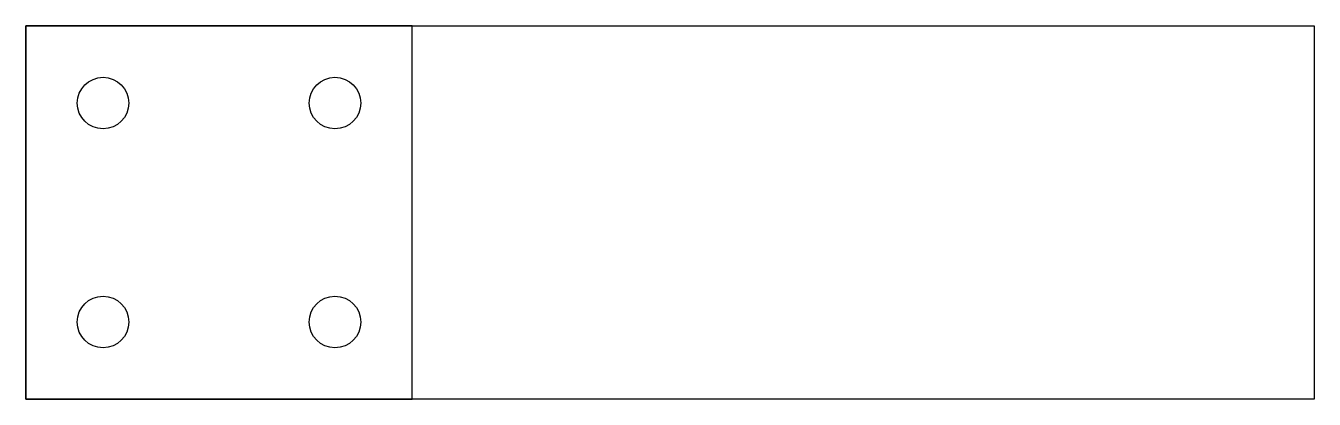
# Model space of a CAD drawing. Header units: millimetres. Extents: x -359 to -259, y 538 to 567.
import ezdxf

# ---------------------------------------------------------------- set-up
doc = ezdxf.new("R2010")
doc.units = ezdxf.units.MM
doc.layers.get('0').update_dxf_attribs({"linetype": 'CONTINUOUS'})

msp = doc.modelspace()

# ---------------------------------------------------------------- linework, layer by layer
for points in [[(-329.49, 567.28), (-359.49, 567.28), (-359.49, 538.28), (-329.49, 538.28)], [(-359.49, 567.28), (-259.49, 567.28), (-259.49, 538.28), (-359.49, 538.28)]]:
    msp.add_lwpolyline(points, close=True)
for centre in [(-353.49, 561.28), (-335.49, 561.28), (-353.49, 544.28), (-335.49, 544.28)]:
    msp.add_circle(centre, 2)

doc.saveas('drawing.dxf')
